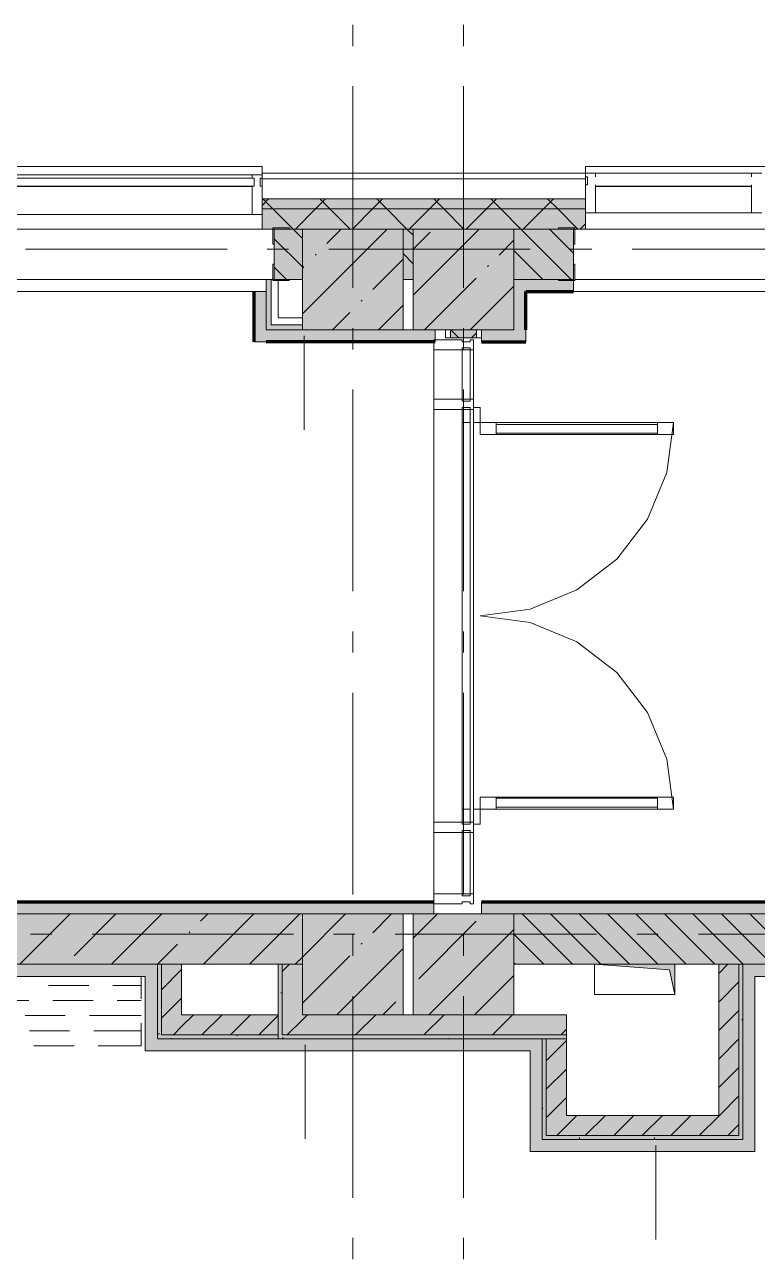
# Model space of a CAD drawing. Header units: millimetres. Extents: x -537608 to 253996, y -217170 to 186033.
# Drawn here: x -329490 to -325852, y -50015 to -43886 of the extents above; entities that cross this region are included whole.
import ezdxf

# ---------------------------------------------------------------- set-up
doc = ezdxf.new("R2010")
doc.units = ezdxf.units.MM
doc.layers.add('16) Лак 1.6м', color=160, linetype='Continuous', lineweight=90)
doc.layers.add('PDF _Геометрия', color=7, linetype='Continuous')
doc.layers.add('PDF _Сплошная заливка', color=7, linetype='Continuous', true_color=0xffffff)

msp = doc.modelspace()

# ---------------------------------------------------------------- hatches: boundary and pattern name
at = {"layer": 'PDF _Сплошная заливка', "transparency": 33554559}
h = msp.add_hatch(color=256, dxfattribs=at)
h.paths.add_polyline_path([(-291411.3555, -44900.6677), (-291411.3555, -44800.6673), (-298005.3554, -44800.6673), (-298005.3554, -44900.6677), (-292091.069, -44900.6677)], flags=0)
h.paths.add_polyline_path([(-300051.8592, -44900.6677), (-299705.3584, -44900.6677), (-299705.3584, -44800.6673), (-301005.3596, -44800.6673), (-301005.3596, -44900.6677), (-300470.8499, -44900.6677)], flags=0)
h.paths.add_polyline_path([(-303822.7632, -44900.6677), (-302705.3583, -44900.6677), (-302705.3583, -44800.6673), (-303995.3569, -44800.6673), (-303995.3569, -44900.6677)], flags=0)
h.paths.add_polyline_path([(-306061.3579, -44900.6677), (-305695.3599, -44900.6677), (-305695.3599, -44800.6673), (-307010.3586, -44800.6673), (-307010.3586, -44900.6677), (-306336.6949, -44900.6677)], flags=0)
h.paths.add_polyline_path([(-308850.6309, -44900.6677), (-308710.3573, -44900.6677), (-308710.3573, -44800.6673), (-310010.3585, -44800.6673), (-310010.3585, -44900.6677), (-309688.6081, -44900.6677)], flags=0)
h.paths.add_polyline_path([(-312061.362, -44900.6677), (-311710.3615, -44900.6677), (-311710.3615, -44800.6673), (-313005.3593, -44800.6673), (-313005.3593, -44900.6677), (-312202.5441, -44900.6677)], flags=0)
h.paths.add_polyline_path([(-316005.3592, -44900.6677), (-314705.3622, -44900.6677), (-314705.3622, -44800.6673), (-316005.3592, -44800.6673)], flags=0)
h.paths.add_polyline_path([(-318068.389, -44900.6677), (-317705.3621, -44900.6677), (-317705.3621, -44800.6673), (-319005.3634, -44800.6673), (-319005.3634, -44900.6677), (-318906.3662, -44900.6677)], flags=0)
h.paths.add_polyline_path([(-323934.2382, -44900.6677), (-323705.3619, -44900.6677), (-323705.3619, -44800.6673), (-325005.3632, -44800.6673), (-325005.3632, -44900.6677), (-324061.3615, -44900.6677)], flags=0)
h.paths.add_polyline_path([(-321420.3022, -44900.6677), (-320705.362, -44900.6677), (-320705.362, -44800.6673), (-322005.3633, -44800.6673), (-322005.3633, -44900.6677), (-321839.293, -44900.6677)], flags=0)
h.paths.add_polyline_path([(-326705.3618, -44900.6677), (-326705.3618, -44800.6673), (-328311.3625, -44800.6673), (-328311.3625, -44900.6677), (-326867.1607, -44900.6677)], flags=0)
h.paths.add_polyline_path([(-330011.3654, -44900.6677), (-330011.3654, -44800.6673), (-331311.3624, -44800.6673), (-331311.3624, -44900.6677), (-330219.0739, -44900.6677)], flags=0)
h.paths.add_polyline_path([(-342261.3661, -44900.6677), (-339011.3695, -44900.6677), (-339011.3695, -44800.6673), (-342261.3661, -44800.6673)], flags=0)
h = msp.add_hatch(color=256, dxfattribs=at)
h.paths.add_polyline_path([(-291511.3559, -44800.6673), (-291511.3559, -44750.6671), (-298005.3554, -44750.6671), (-298005.3554, -44800.6673), (-292091.069, -44800.6673)], flags=0)
h.paths.add_polyline_path([(-302705.3583, -44800.6673), (-302705.3583, -44750.6671), (-303995.3569, -44750.6671), (-303995.3569, -44800.6673), (-302984.786, -44800.6673)], flags=0)
h.paths.add_polyline_path([(-300051.8592, -44800.6673), (-299705.3584, -44800.6673), (-299705.3584, -44750.6671), (-301005.3596, -44750.6671), (-301005.3596, -44800.6673), (-300470.8499, -44800.6673)], flags=0)
h.paths.add_polyline_path([(-305695.3599, -44800.6673), (-305695.3599, -44750.6671), (-307010.3586, -44750.6671), (-307010.3586, -44800.6673), (-305917.7084, -44800.6673)], flags=0)
h.paths.add_polyline_path([(-308850.6309, -44800.6673), (-308710.3573, -44800.6673), (-308710.3573, -44750.6671), (-310010.3585, -44750.6671), (-310010.3585, -44800.6673), (-309688.6081, -44800.6673)], flags=0)
h.paths.add_polyline_path([(-311710.3615, -44800.6673), (-311710.3615, -44750.6671), (-313005.3593, -44750.6671), (-313005.3593, -44800.6673), (-311783.5533, -44800.6673)], flags=0)
h.paths.add_polyline_path([(-318068.389, -44800.6673), (-317705.3621, -44800.6673), (-317705.3621, -44750.6671), (-319005.3634, -44750.6671), (-319005.3634, -44800.6673), (-318906.3662, -44800.6673)], flags=0)
h.paths.add_polyline_path([(-314705.3622, -44800.6673), (-314705.3622, -44750.6671), (-316005.3592, -44750.6671), (-316005.3592, -44800.6673), (-314716.4758, -44800.6673)], flags=0)
h.paths.add_polyline_path([(-320705.362, -44800.6673), (-320705.362, -44750.6671), (-322005.3633, -44750.6671), (-322005.3633, -44800.6673), (-321001.3114, -44800.6673)], flags=0)
h.paths.add_polyline_path([(-324772.2154, -44800.6673), (-323705.3619, -44800.6673), (-323705.3619, -44750.6671), (-325005.3632, -44750.6671), (-325005.3632, -44800.6673)], flags=0)
h.paths.add_polyline_path([(-326867.1607, -44800.6673), (-326705.3618, -44800.6673), (-326705.3618, -44750.6671), (-328311.3625, -44750.6671), (-328311.3625, -44800.6673), (-327286.1471, -44800.6673)], flags=0)
h.paths.add_polyline_path([(-331311.3624, -44800.6673), (-330011.3654, -44800.6673), (-330011.3654, -44750.6671), (-331311.3624, -44750.6671)], flags=0)
h.paths.add_polyline_path([(-339011.3695, -44800.6673), (-339011.3695, -44750.6671), (-342211.3659, -44750.6671), (-342211.3659, -44800.6673), (-339017.8456, -44800.6673)], flags=0)
h = msp.add_hatch(color=256, dxfattribs=at)
h.paths.add_polyline_path([(-296280.9595, -45150.6667), (-294561.356, -45150.6667), (-294561.356, -44900.6677), (-297061.3581, -44900.6677), (-297061.3581, -45150.6667), (-297001.3553, -45150.6667)], flags=0)
h.paths.add_polyline_path([(-299764.9091, -45150.6667), (-299764.9091, -44900.6677), (-300944.909, -44900.6677), (-300944.909, -45150.6667), (-300051.8592, -45150.6667)], flags=0)
h.paths.add_polyline_path([(-297561.3559, -45150.6667), (-297561.3559, -44900.6677), (-297944.9091, -44900.6677), (-297944.9091, -45150.6667), (-297801.3587, -45150.6667)], flags=0)
h.paths.add_polyline_path([(-306001.3593, -45150.6667), (-305754.9106, -45150.6667), (-305754.9106, -44900.6677), (-306061.3579, -44900.6677), (-306061.3579, -45150.6667)], flags=0)
h.paths.add_polyline_path([(-302984.786, -45150.6667), (-302764.909, -45150.6667), (-302764.909, -44900.6677), (-303061.3579, -44900.6677), (-303061.3579, -45150.6667), (-303001.3594, -45150.6667)], flags=0)
h.paths.add_polyline_path([(-303741.36, -45150.6667), (-303561.3601, -45150.6667), (-303561.3601, -44900.6677), (-303934.9106, -44900.6677), (-303934.9106, -45150.6667), (-303822.7632, -45150.6667)], flags=0)
h.paths.add_polyline_path([(-306561.36, -45150.6667), (-306561.36, -44900.6677), (-306701.358, -44900.6677), (-306701.358, -45150.6667)], flags=0)
h.paths.add_polyline_path([(-306755.6857, -45150.6667), (-306736.3607, -45150.6667), (-306736.3607, -44900.6677), (-306949.9122, -44900.6677), (-306949.9122, -45150.6667), (-306761.3608, -45150.6667)], flags=0)
h.paths.add_polyline_path([(-308850.6309, -45150.6667), (-308769.9123, -45150.6667), (-308769.9123, -44900.6677), (-309949.9121, -44900.6677), (-309949.9121, -45150.6667), (-309688.6081, -45150.6667)], flags=0)
h.paths.add_polyline_path([(-312781.3616, -45150.6667), (-312561.3598, -45150.6667), (-312561.3598, -44900.6677), (-312944.9129, -44900.6677), (-312944.9129, -45150.6667)], flags=0)
h.paths.add_polyline_path([(-315561.3597, -45150.6667), (-315561.3597, -44900.6677), (-315944.9128, -44900.6677), (-315944.9128, -45150.6667), (-315732.9329, -45150.6667)], flags=0)
h.paths.add_polyline_path([(-312061.362, -45150.6667), (-311769.9122, -45150.6667), (-311769.9122, -44900.6677), (-312061.362, -44900.6677), (-312061.362, -45134.7692)], flags=0)
h.paths.add_polyline_path([(-315061.3619, -45150.6667), (-314764.9129, -45150.6667), (-314764.9129, -44900.6677), (-315061.3619, -44900.6677), (-315061.3619, -45134.7692)], flags=0)
h.paths.add_polyline_path([(-318906.3662, -45150.6667), (-317764.9128, -45150.6667), (-317764.9128, -44900.6677), (-318944.9127, -44900.6677), (-318944.9127, -45150.6667)], flags=0)
h.paths.add_polyline_path([(-321001.3114, -45150.6667), (-320764.917, -45150.6667), (-320764.917, -44900.6677), (-321945.5326, -44900.6677), (-321945.5326, -45150.6667), (-321001.3631, -45150.6667)], flags=0)
h.paths.add_polyline_path([(-324944.9168, -45150.6667), (-324561.3637, -45150.6667), (-324561.3637, -44900.6677), (-324944.9168, -44900.6677), (-324944.9168, -44956.8232)], flags=0)
h.paths.add_polyline_path([(-324001.3631, -45150.6667), (-323765.5327, -45150.6667), (-323765.5327, -44900.6677), (-324061.3615, -44900.6677), (-324061.3615, -45150.6667)], flags=0)
h.paths.add_polyline_path([(-327561.3636, -45150.6667), (-327561.3636, -44900.6677), (-327611.3638, -44900.6677), (-327611.3638, -45150.6667)], flags=0)
h.paths.add_polyline_path([(-330551.3609, -45150.6667), (-330071.364, -45150.6667), (-330071.364, -44900.6677), (-330611.368, -44900.6677), (-330611.368, -45150.6667)], flags=0)
h.paths.add_polyline_path([(-326764.9169, -45150.6667), (-326764.9169, -44900.6677), (-327061.3657, -44900.6677), (-327061.3657, -45150.6667), (-326867.1607, -45150.6667)], flags=0)
h.paths.add_polyline_path([(-328251.3639, -45150.6667), (-328111.3659, -45150.6667), (-328111.3659, -44900.6677), (-328251.3639, -44900.6677), (-328251.3639, -44956.8232)], flags=0)
h.paths.add_polyline_path([(-331111.3615, -45150.6667), (-331111.3615, -44900.6677), (-331251.3638, -44900.6677), (-331251.3638, -45150.6667)], flags=0)
h.paths.add_polyline_path([(-339611.3634, -45150.6667), (-339071.368, -45150.6667), (-339071.368, -44900.6677), (-339611.3634, -44900.6677)], flags=0)
for points in [[(-328111.3659, -45400.6677), (-327611.3638, -45400.6677), (-327611.3638, -44900.6677), (-328111.3659, -44900.6677), (-328111.3659, -45312.8143)], [(-327061.3657, -45400.6677), (-327061.3657, -44900.6677), (-327561.3636, -44900.6677), (-327561.3636, -45400.6677), (-327286.1471, -45400.6677)], [(-329800.0831, -48550.6683), (-328111.3659, -48550.6683), (-328111.3659, -48300.6672), (-330611.368, -48300.6672), (-330611.368, -48550.6683), (-330431.3638, -48550.6683)], [(-327061.3657, -48900.6676), (-326800.5483, -48900.6676), (-326800.5483, -48800.6672), (-328111.3659, -48800.6672), (-328111.3659, -48900.6676), (-327286.1471, -48900.6676)], [(-328231.363, -48920.6686), (-328231.363, -48900.6676), (-328811.3647, -48900.6676), (-328811.3647, -48920.6686), (-328711.3642, -48920.6686)], [(-326800.5483, -48920.6686), (-326800.5483, -48900.6676), (-328211.3621, -48900.6676), (-328211.3621, -48920.6686), (-327286.1471, -48920.6686)]]:
    msp.add_hatch(color=256, dxfattribs=at).paths.add_polyline_path(points)
at = {"layer": 'PDF _Сплошная заливка', "true_color": 0x77b143, "transparency": 33554559}
for points in [[(-328291.3659, -45375.6676), (-328266.3658, -45375.6676), (-328266.3658, -45150.6667), (-328291.3659, -45150.6667), (-328291.3659, -45340.6671)], [(-328111.3659, -45400.6677), (-328111.3659, -45375.6676), (-328291.3659, -45375.6676), (-328291.3659, -45400.6677), (-328124.1287, -45400.6677)]]:
    msp.add_hatch(color=75, dxfattribs=at).paths.add_polyline_path(points)
at = {"layer": 'PDF _Сплошная заливка', "true_color": 0xff7d7d, "transparency": 33554559}
for points in [[(-327061.3657, -45400.6677), (-327001.363, -45400.6677), (-327001.363, -45150.6667), (-327061.3657, -45150.6667), (-327061.3657, -45312.8143)], [(-327451.3649, -45460.6684), (-327451.3649, -45400.6677), (-328291.3659, -45400.6677), (-328291.3659, -45460.6684), (-328124.1287, -45460.6684)], [(-327221.3647, -45460.6684), (-327001.363, -45460.6684), (-327001.363, -45400.6677), (-327221.3647, -45400.6677), (-327221.3647, -45440.6675)], [(-328891.3641, -48610.669), (-328831.3656, -48610.669), (-328831.3656, -48550.6683), (-330431.3638, -48550.6683), (-330431.3638, -48610.669), (-329800.0831, -48610.669)], [(-324621.3623, -48610.669), (-324561.3637, -48610.669), (-324561.3637, -48550.6683), (-325863.8279, -48550.6683), (-325863.8279, -48610.669), (-324772.2154, -48610.669)], [(-326980.5482, -48980.6693), (-326920.5453, -48980.6693), (-326920.5453, -48920.6686), (-328831.3656, -48920.6686), (-328831.3656, -48980.6693), (-327286.1471, -48980.6693)]]:
    msp.add_hatch(color=11, dxfattribs=at).paths.add_polyline_path(points)
h = msp.add_hatch(color=11, dxfattribs=at)
h.paths.add_polyline_path([(-327611.3638, -48300.6672), (-327458.362, -48300.6672), (-327458.362, -48240.6687), (-332323.2166, -48240.6687), (-332323.2166, -48300.6672), (-328111.3659, -48300.6672)], flags=0)
h.paths.add_polyline_path([(-335871.3629, -48300.6672), (-335668.3652, -48300.6672), (-335668.3652, -48240.6687), (-335871.3629, -48240.6687)], flags=0)
h.paths.add_polyline_path([(-334968.3622, -48300.6672), (-334083.2137, -48300.6672), (-334083.2137, -48240.6687), (-334968.3622, -48240.6687)], flags=0)
h.paths.add_polyline_path([(-340241.3696, -48300.6672), (-336571.3659, -48300.6672), (-336571.3659, -48240.6687), (-340241.3696, -48240.6687)], flags=0)
h.paths.add_polyline_path([(-343207.736, -48300.6672), (-342001.3667, -48300.6672), (-342001.3667, -48240.6687), (-349211.37, -48240.6687), (-349211.37, -48300.6672), (-344883.6905, -48300.6672)], flags=0)
h.paths.add_polyline_path([(-350411.3665, -48300.6672), (-350411.3665, -48240.6687), (-351931.3695, -48240.6687), (-351931.3695, -48292.669), (-351926.3661, -48292.669), (-351926.3661, -48300.6672), (-351011.3691, -48300.6672)], flags=0)
h.paths.add_polyline_path([(-353263.4714, -48300.6672), (-353086.3694, -48300.6672), (-353086.3694, -48292.669), (-353081.3659, -48292.669), (-353081.3659, -48240.6687), (-353861.3726, -48240.6687), (-353861.3726, -48292.669), (-353856.3692, -48292.669), (-353856.3692, -48300.6672)], flags=0)
h.paths.add_polyline_path([(-355016.3724, -48300.6672), (-355016.3724, -48292.669), (-355011.369, -48292.669), (-355011.369, -48240.6687), (-355846.0263, -48240.6687), (-355846.0263, -48300.6672), (-355511.3711, -48300.6672)], flags=0)
h = msp.add_hatch(color=11, dxfattribs=at)
h.paths.add_polyline_path([(-318068.389, -48300.6672), (-317116.8563, -48300.6672), (-317116.8563, -48240.6687), (-319155.3597, -48240.6687), (-319155.3597, -48300.6672), (-318906.3662, -48300.6672)], flags=0)
h.paths.add_polyline_path([(-322051.3633, -48300.6672), (-320355.3605, -48300.6672), (-320355.3605, -48240.6687), (-322051.3633, -48240.6687)], flags=0)
h.paths.add_polyline_path([(-324061.3615, -48300.6672), (-323811.3648, -48300.6672), (-323811.3648, -48240.6687), (-327221.3647, -48240.6687), (-327221.3647, -48300.6672), (-324561.3637, -48300.6672)], flags=0)
at = {"layer": 'PDF _Сплошная заливка', "transparency": 33554559}
h = msp.add_hatch(color=256, dxfattribs=at)
h.paths.add_polyline_path([(-322049.361, -48550.6683), (-321561.3638, -48550.6683), (-321561.3638, -48300.6672), (-322049.361, -48302.6673), (-322051.3633, -48550.6683)], flags=0)
h.paths.add_polyline_path([(-327061.3657, -48550.6683), (-324561.3637, -48550.6683), (-324561.3637, -48300.6672), (-327061.3657, -48300.6672)], flags=0)
h.paths.add_polyline_path([(-323813.3628, -48550.6683), (-323813.3628, -48548.6682), (-323813.3628, -48300.6672), (-324061.3615, -48300.6672), (-324061.3615, -48550.6683), (-323934.2382, -48550.6683)], flags=0)

# ---------------------------------------------------------------- linework, layer by layer
at = {"layer": '16) Лак 1.6м'}
for p, q in [((-328351.3644, -45460.6684), (-328351.3644, -45210.6673)), ((-327001.363, -45400.6677), (-327001.363, -45210.6673)), ((-327001.363, -45210.6673), (-326764.9169, -45210.6673)), ((-327451.3649, -45460.6684), (-328291.3659, -45460.6684)), ((-327221.3647, -45460.6684), (-327001.363, -45460.6684)), ((-332323.2166, -48240.6687), (-327458.362, -48240.6687)), ((-327221.3647, -48240.6687), (-323811.3648, -48240.6687))]:
    msp.add_line(p, q, dxfattribs=at)
at = {"layer": 'PDF _Геометрия', "color": 253, "lineweight": 9, "true_color": 0xaaaaaa}
for p, q in [((-327861.3649, -43991.8325), (-327861.3649, -43885.9997)), ((-327311.3626, -43991.8325), (-327311.3626, -43885.9997)), ((-327861.3649, -45191.8333), (-327861.3649, -44191.8334)), ((-327311.3626, -45191.8333), (-327311.3626, -44191.8334)), ((-330011.3654, -44589.6671), (-328311.3625, -44589.6671)), ((-328311.3625, -44589.6671), (-328311.3625, -44623.6665)), ((-326705.3618, -44623.6665), (-326705.3618, -44589.6671)), ((-326705.3618, -44589.6671), (-325005.3632, -44589.6671)), ((-329961.3652, -44687.6673), (-328361.3627, -44687.6673)), ((-328361.3627, -44689.6675), (-329961.3652, -44689.6675)), ((-326655.3616, -44687.6673), (-325880.3626, -44687.6673)), ((-325880.3626, -44689.6675), (-326655.3616, -44689.6675)), ((-328485.6269, -45000.6682), (-329485.6269, -45000.6682)), ((-328179.7954, -45000.6682), (-328285.6261, -45000.6682)), ((-326979.7946, -45000.6682), (-327979.7946, -45000.6682)), ((-326673.9588, -45000.6682), (-326779.7938, -45000.6682)), ((-325473.958, -45000.6682), (-326473.9623, -45000.6682)), ((-327861.3649, -45497.6669), (-327861.3649, -45391.832)), ((-327311.3626, -45497.6669), (-327311.3626, -45391.832)), ((-327861.3649, -46697.6656), (-327861.3649, -45697.6656)), ((-327311.3626, -46697.6656), (-327311.3626, -45697.6656)), ((-327861.3649, -47003.4993), (-327861.3649, -46897.6665)), ((-327311.3626, -47003.4993), (-327311.3626, -46897.6665)), ((-327861.3649, -48203.5001), (-327861.3649, -47203.5001)), ((-327311.3626, -48203.5001), (-327311.3626, -47203.5001)), ((-329356.0492, -48400.6676), (-329461.8798, -48400.6676)), ((-328156.0484, -48400.6676), (-329156.0483, -48400.6676)), ((-327850.2126, -48400.6676), (-327956.0475, -48400.6676)), ((-327861.3649, -48509.3337), (-327861.3649, -48403.5009)), ((-326650.2161, -48400.6676), (-327650.216, -48400.6676)), ((-327311.3626, -48509.3337), (-327311.3626, -48403.5009)), ((-326344.3803, -48400.6676), (-326450.2152, -48400.6676)), ((-325144.3795, -48400.6676), (-326144.3794, -48400.6676)), ((-326261.3624, -48550.6683), (-326661.3641, -48550.6683)), ((-326661.3641, -48550.6683), (-326661.3641, -48700.6689)), ((-326288.8642, -48578.168), (-326661.3641, -48550.6683)), ((-326261.3624, -48700.6689), (-326288.8642, -48578.168)), ((-326261.3624, -48700.6689), (-326261.3624, -48550.6683)), ((-327861.3649, -49709.3345), (-327861.3649, -48709.3324)), ((-327311.3626, -49709.3345), (-327311.3626, -48709.3324)), ((-326661.3641, -48700.6689), (-326261.3624, -48700.6689)), ((-327861.3649, -50015.166), (-327861.3649, -49909.3354)), ((-327311.3626, -50015.166), (-327311.3626, -49909.3354))]:
    msp.add_line(p, q, dxfattribs=at)
at = {"layer": 'PDF _Геометрия', "lineweight": 9}
for p, q in [((-329961.3652, -44630.6679), (-328361.3627, -44630.6679)), ((-329961.3652, -44647.6676), (-328361.3627, -44647.6676)), ((-328311.3625, -44630.6679), (-328361.3627, -44630.6679)), ((-328361.3627, -44630.6679), (-328361.3627, -44647.6676)), ((-328361.3627, -44647.6676), (-328351.3644, -44647.6676)), ((-328351.3644, -44647.6676), (-328351.3644, -44687.6673)), ((-328321.3651, -44687.6673), (-328321.3651, -44647.6676)), ((-328321.3651, -44647.6676), (-328311.3625, -44647.6676)), ((-326705.3618, -44623.6665), (-328311.3625, -44623.6665)), ((-328311.3625, -44623.6665), (-328311.3625, -44650.6667)), ((-328311.3625, -44647.6676), (-328311.3625, -44630.6679)), ((-328311.3625, -44650.6667), (-328311.3625, -44750.6671)), ((-326705.3618, -44650.6667), (-328311.3625, -44650.6667)), ((-326705.3618, -44650.6667), (-326705.3618, -44623.6665)), ((-326655.3616, -44623.6665), (-326705.3618, -44623.6665)), ((-326705.3618, -44623.6665), (-326705.3618, -44640.6662)), ((-326705.3618, -44640.6662), (-326695.3635, -44640.6662)), ((-326705.3618, -44750.6671), (-326705.3618, -44650.6667)), ((-326695.3635, -44680.6681), (-326705.3618, -44680.6681)), ((-326705.3618, -44680.6681), (-326705.3618, -44820.6683)), ((-326695.3635, -44640.6662), (-326695.3635, -44680.6681)), ((-326655.3616, -44640.6662), (-326655.3616, -44623.6665)), ((-326655.3616, -44623.6665), (-325880.3626, -44623.6665)), ((-326655.3616, -44820.6683), (-326655.3616, -44680.6681)), ((-325830.3624, -44623.6665), (-325880.3626, -44623.6665)), ((-325880.3626, -44623.6665), (-325880.3626, -44640.6662)), ((-325880.3626, -44680.6681), (-325880.3626, -44820.6683)), ((-328351.3644, -44687.6673), (-328361.3627, -44687.6673)), ((-328361.3627, -44687.6673), (-328361.3627, -44827.6675)), ((-328311.3625, -44687.6673), (-328321.3651, -44687.6673)), ((-328311.3625, -44827.6675), (-328311.3625, -44687.6673)), ((-328311.3625, -44783.138), (-328278.8916, -44750.6671)), ((-328311.3625, -44750.6671), (-328311.3625, -44800.6673)), ((-326705.3618, -44750.6671), (-328311.3625, -44750.6671)), ((-328311.3625, -44800.6673), (-328311.3625, -44900.6677)), ((-326705.3618, -44800.6673), (-328311.3625, -44800.6673)), ((-328257.6721, -44800.6673), (-328307.6723, -44750.6671)), ((-328157.6717, -44900.6677), (-328257.6721, -44800.6673)), ((-328146.0501, -44900.6677), (-328046.0496, -44800.6673)), ((-328046.0496, -44800.6673), (-327996.0494, -44750.6671)), ((-327974.8299, -44800.6673), (-328024.8301, -44750.6671)), ((-327874.8294, -44900.6677), (-327974.8299, -44800.6673)), ((-327863.2078, -44900.6677), (-327763.2074, -44800.6673)), ((-327763.2074, -44800.6673), (-327713.2072, -44750.6671)), ((-327691.9876, -44800.6673), (-327741.9878, -44750.6671)), ((-327591.9872, -44900.6677), (-327691.9876, -44800.6673)), ((-327580.3656, -44900.6677), (-327480.3651, -44800.6673)), ((-327480.3651, -44800.6673), (-327430.3649, -44750.6671)), ((-327409.1454, -44800.6673), (-327459.1456, -44750.6671)), ((-327309.145, -44900.6677), (-327409.1454, -44800.6673)), ((-327297.5234, -44900.6677), (-327197.5229, -44800.6673)), ((-327197.5229, -44800.6673), (-327147.5227, -44750.6671)), ((-327126.3032, -44800.6673), (-327176.3034, -44750.6671)), ((-327026.3027, -44900.6677), (-327126.3032, -44800.6673)), ((-327014.6811, -44900.6677), (-326914.6807, -44800.6673)), ((-326914.6807, -44800.6673), (-326864.6805, -44750.6671)), ((-326843.4609, -44800.6673), (-326893.4612, -44750.6671)), ((-326743.4605, -44900.6677), (-326843.4609, -44800.6673)), ((-326705.3618, -44800.6673), (-326705.3618, -44750.6671)), ((-326705.3618, -44900.6677), (-326705.3618, -44800.6673)), ((-329961.3652, -44827.6675), (-328361.3627, -44827.6675)), ((-328361.3627, -44827.6675), (-328311.3625, -44827.6675)), ((-326705.3618, -44820.6683), (-326655.3616, -44820.6683)), ((-326655.3616, -44820.6683), (-325880.3626, -44820.6683)), ((-325880.3626, -44820.6683), (-325830.3624, -44820.6683)), ((-328311.3625, -44900.6677), (-330011.3654, -44900.6677)), ((-330011.3654, -44900.6677), (-328311.3625, -44900.6677)), ((-328311.3625, -44900.6677), (-326705.3618, -44900.6677)), ((-328111.3659, -44900.6677), (-328251.3639, -44900.6677)), ((-328251.3639, -44900.6677), (-328251.3639, -45150.6667)), ((-328111.3659, -44946.9757), (-328157.6717, -44900.6677)), ((-328111.3659, -45322.1215), (-327689.9122, -44900.6677)), ((-327611.3638, -44900.6677), (-328111.3659, -44900.6677)), ((-328111.3659, -44900.6677), (-328111.3659, -45150.6667)), ((-328111.3659, -45150.6667), (-328111.3659, -44900.6677)), ((-327989.9867, -44972.6453), (-327918.0091, -44900.6677)), ((-327611.3638, -45150.6667), (-327611.3638, -44900.6677)), ((-327561.3636, -44900.6677), (-327611.3638, -44900.6677)), ((-327611.3638, -44900.6677), (-327611.3638, -45150.6667)), ((-327561.3636, -44931.2914), (-327591.9872, -44900.6677)), ((-327561.3636, -45228.3172), (-327233.7141, -44900.6677)), ((-327061.3657, -44900.6677), (-327561.3636, -44900.6677)), ((-327561.3636, -44900.6677), (-327561.3636, -45150.6667)), ((-327561.3636, -45150.6667), (-327561.3636, -44900.6677)), ((-327561.3636, -45000.2204), (-327476.7654, -44915.6221)), ((-327061.3657, -45150.6667), (-327061.3657, -44900.6677)), ((-326764.9169, -44900.6677), (-327061.3657, -44900.6677)), ((-327061.3657, -44900.6677), (-327061.3657, -45150.6667)), ((-326776.3017, -45150.6667), (-327026.3027, -44900.6677)), ((-326764.9169, -45020.6304), (-326884.8794, -44900.6677)), ((-326764.9169, -45150.6667), (-326764.9169, -44900.6677)), ((-326731.8389, -44900.6677), (-326705.3618, -44874.195)), ((-325005.3632, -44900.6677), (-326705.3618, -44900.6677)), ((-326705.3618, -44900.6677), (-325005.3632, -44900.6677)), ((-328111.3659, -45088.3968), (-328251.3639, -44948.3988)), ((-327134.6179, -45029.6706), (-327061.3657, -44956.4163)), ((-328047.0098, -45029.6706), (-328042.269, -45024.9298)), ((-327561.3636, -45072.7125), (-327611.3638, -45022.7123)), ((-326917.725, -45150.6667), (-327061.3657, -45007.0258)), ((-328190.5172, -45150.6667), (-328251.3639, -45089.8199)), ((-328111.3659, -45094.0224), (-328104.0373, -45086.6959)), ((-327761.8898, -45200.7444), (-327611.3638, -45050.2206)), ((-327191.641, -45086.6959), (-327186.9002, -45081.953)), ((-328291.3659, -45150.6667), (-330065.3615, -45150.6667)), ((-330065.3615, -45150.6667), (-328291.3659, -45150.6667)), ((-328266.3658, -45150.6667), (-328291.3659, -45150.6667)), ((-328291.3659, -45150.6667), (-328291.3659, -45340.6671)), ((-328231.363, -45150.6667), (-328266.3658, -45150.6667)), ((-328266.3658, -45150.6667), (-328266.3658, -45340.6671)), ((-328251.3639, -45150.6667), (-328111.3659, -45150.6667)), ((-328231.363, -45340.6671), (-328231.363, -45150.6667)), ((-328111.3659, -45150.6667), (-328111.3659, -45400.6677)), ((-327611.3638, -45400.6677), (-327611.3638, -45150.6667)), ((-327611.3638, -45150.6667), (-327561.3636, -45150.6667)), ((-327561.3636, -45150.6667), (-327561.3636, -45400.6677)), ((-327505.615, -45400.6677), (-327248.6685, -45143.7191)), ((-327059.1439, -45150.6667), (-327061.3657, -45148.4491)), ((-327001.363, -45150.6667), (-327061.3657, -45150.6667)), ((-327061.3657, -45150.6667), (-327061.3657, -45400.6677)), ((-327061.3657, -45400.6677), (-327061.3657, -45150.6667)), ((-327061.3657, -45150.6667), (-327001.363, -45150.6667)), ((-326764.9169, -45150.6667), (-327001.363, -45150.6667)), ((-327001.363, -45150.6667), (-326764.9169, -45150.6667)), ((-326764.9169, -45210.6673), (-326764.9169, -45150.6667)), ((-324950.9149, -45150.6667), (-326758.9144, -45150.6667)), ((-326758.9144, -45150.6667), (-324950.9149, -45150.6667)), ((-328351.3644, -45210.6673), (-330071.364, -45210.6673)), ((-328351.3644, -45210.6673), (-328291.3659, -45210.6673)), ((-328291.3659, -45210.6673), (-328291.3659, -45400.6677)), ((-327277.5181, -45400.6677), (-327061.3657, -45184.5154)), ((-324944.9168, -45210.6673), (-326764.9169, -45210.6673)), ((-327818.913, -45257.7697), (-327814.1721, -45253.0268)), ((-327733.7119, -45400.6677), (-327611.3638, -45278.3175)), ((-328291.3659, -45340.6671), (-328291.3659, -45375.6676)), ((-328266.3658, -45340.6671), (-328266.3658, -45375.6676)), ((-328111.3659, -45340.6671), (-328231.363, -45340.6671)), ((-328111.3659, -45375.6676), (-328111.3659, -45340.6671)), ((-327961.8131, -45400.6677), (-327875.9361, -45314.7928)), ((-328291.3659, -45375.6676), (-328291.3659, -45400.6677)), ((-328291.3659, -45400.6677), (-327451.3649, -45400.6677)), ((-328291.3659, -45400.6677), (-328111.3659, -45400.6677)), ((-328266.3658, -45375.6676), (-328111.3659, -45375.6676)), ((-328111.3659, -45400.6677), (-328111.3659, -45375.6676)), ((-328111.3659, -45400.6677), (-327611.3638, -45400.6677)), ((-327561.3636, -45400.6677), (-327061.3657, -45400.6677)), ((-327451.3649, -45400.6677), (-327451.3649, -45460.6684)), ((-327376.3645, -45400.6677), (-327401.3646, -45400.6677)), ((-327401.3646, -45400.6677), (-327401.3646, -45440.6675)), ((-327376.3645, -45403.7723), (-327373.26, -45400.6677)), ((-327246.3648, -45400.6677), (-327376.3645, -45400.6677)), ((-327376.3645, -45400.6677), (-327376.3645, -45440.6675)), ((-327334.8297, -45440.6675), (-327374.8316, -45400.6677)), ((-327271.8386, -45440.6675), (-327246.3648, -45415.1937)), ((-327221.3647, -45400.6677), (-327246.3648, -45400.6677)), ((-327246.3648, -45400.6677), (-327246.3648, -45440.6675)), ((-327061.3657, -45400.6677), (-327221.3647, -45400.6677)), ((-327221.3647, -45440.6675), (-327221.3647, -45400.6677)), ((-327001.363, -45460.6684), (-327001.363, -45400.6677)), ((-328291.3659, -45460.6684), (-328351.3644, -45460.6684)), ((-328102.5603, -45430.667), (-328102.5603, -45896.8182)), ((-327318.364, -45450.6679), (-327458.362, -45450.6679)), ((-327458.362, -45450.6679), (-327458.362, -45500.6682)), ((-327401.3646, -45440.6675), (-327376.3645, -45440.6675)), ((-327376.3645, -45440.6675), (-327246.3648, -45440.6675)), ((-327318.364, -45460.6684), (-327318.364, -45450.6679)), ((-327278.362, -45460.6684), (-327318.364, -45460.6684)), ((-327261.3623, -45450.6679), (-327278.362, -45450.6679)), ((-327278.362, -45450.6679), (-327278.362, -45460.6684)), ((-327261.3623, -45500.6682), (-327261.3623, -45450.6679)), ((-327246.3648, -45440.6675), (-327221.3647, -45440.6675)), ((-327221.3647, -45440.6675), (-327221.3647, -45460.6684)), ((-327458.362, -45745.6679), (-327458.362, -45500.6682)), ((-327458.362, -45500.6682), (-327318.364, -45500.6682)), ((-327318.364, -45490.6677), (-327278.362, -45490.6677)), ((-327318.364, -45500.6682), (-327318.364, -45490.6677)), ((-327318.364, -45500.6682), (-327278.362, -45500.6682)), ((-327318.364, -45745.6679), (-327318.364, -45500.6682)), ((-327278.362, -45490.6677), (-327278.362, -45500.6682)), ((-327278.362, -45500.6682), (-327278.362, -45745.6679)), ((-327278.362, -45500.6682), (-327261.3623, -45500.6682)), ((-327261.3623, -45745.6679), (-327261.3623, -45500.6682)), ((-327318.364, -45745.6679), (-327458.362, -45745.6679)), ((-327458.362, -45745.6679), (-327458.362, -45795.6682)), ((-327318.364, -45755.6684), (-327318.364, -45745.6679)), ((-327278.362, -45745.6679), (-327318.364, -45745.6679)), ((-327278.362, -45755.6684), (-327318.364, -45755.6684)), ((-327261.3623, -45745.6679), (-327278.362, -45745.6679)), ((-327278.362, -45745.6679), (-327278.362, -45755.6684)), ((-327261.3623, -45795.6682), (-327261.3623, -45745.6679)), ((-327458.362, -47845.6683), (-327458.362, -45795.6682)), ((-327458.362, -45795.6682), (-327318.364, -45795.6682)), ((-327318.364, -45785.6676), (-327278.362, -45785.6676)), ((-327318.364, -45795.6682), (-327318.364, -45785.6676)), ((-327318.364, -45795.6682), (-327278.362, -45795.6682)), ((-327318.364, -47845.6683), (-327318.364, -45795.6682)), ((-327278.362, -45785.6676), (-327278.362, -45795.6682)), ((-327278.362, -45795.6682), (-327278.362, -47845.6683)), ((-327278.362, -45795.6682), (-327261.3623, -45795.6682)), ((-327228.3618, -45785.6676), (-327261.3623, -45785.6676)), ((-327261.3623, -45785.6676), (-327228.3618, -45785.6676)), ((-327261.3623, -47845.6683), (-327261.3623, -45795.6682)), ((-327228.3618, -45860.668), (-327228.3618, -45785.6676)), ((-327228.3618, -45785.6676), (-327228.3618, -45860.668)), ((-327278.362, -45860.668), (-327318.364, -45860.668)), ((-327318.364, -45860.668), (-327278.362, -45860.668)), ((-327228.3618, -45860.668), (-327261.3623, -45860.668)), ((-327261.3623, -45860.668), (-327228.3618, -45860.668)), ((-327228.3618, -45920.6665), (-327228.3618, -45860.668)), ((-327228.3618, -45860.668), (-326268.3638, -45860.668)), ((-326268.3638, -45860.668), (-327228.3618, -45860.668)), ((-327228.3618, -45860.668), (-327228.3618, -45920.6665)), ((-327228.3618, -45860.668), (-326268.3638, -45860.668)), ((-327148.3624, -45860.668), (-327148.3624, -45920.6665)), ((-326348.3632, -45870.6685), (-327148.3624, -45870.6685)), ((-326348.3632, -45860.668), (-326348.3632, -45920.6665)), ((-326268.3638, -45860.668), (-326301.0757, -46109.134)), ((-326268.3638, -45860.668), (-326268.3638, -45920.6665)), ((-326268.3638, -45920.6665), (-326268.3638, -45860.668)), ((-326268.3638, -45920.6665), (-327228.3618, -45920.6665)), ((-327228.3618, -45920.6665), (-326268.3638, -45920.6665)), ((-326348.3632, -45914.6684), (-327148.3624, -45914.6684)), ((-326301.0757, -46109.134), (-326396.9813, -46340.667)), ((-326396.9813, -46340.667), (-326549.5396, -46539.4902)), ((-326549.5396, -46539.4902), (-326748.365, -46692.0529)), ((-326748.365, -46692.0529), (-326979.8979, -46787.9562)), ((-326979.8979, -46787.9562), (-327228.3618, -46820.6682)), ((-327228.3618, -46820.6682), (-326979.8979, -46853.378)), ((-326979.8979, -46853.378), (-326748.365, -46949.2836)), ((-326748.365, -46949.2836), (-326549.5396, -47101.8462)), ((-326549.5396, -47101.8462), (-326396.9813, -47300.6673)), ((-326396.9813, -47300.6673), (-326301.0757, -47532.2024)), ((-326301.0757, -47532.2024), (-326268.3638, -47780.6684)), ((-327228.3618, -47720.6678), (-327228.3618, -47780.6684)), ((-326268.3638, -47720.6678), (-327228.3618, -47720.6678)), ((-327228.3618, -47720.6678), (-327228.3618, -47780.6684)), ((-326268.3638, -47720.6678), (-327228.3618, -47720.6678)), ((-327148.3624, -47780.6684), (-327148.3624, -47720.6678)), ((-326348.3632, -47726.668), (-327148.3624, -47726.668)), ((-326348.3632, -47780.6684), (-326348.3632, -47720.6678)), ((-326268.3638, -47780.6684), (-326268.3638, -47720.6678)), ((-326268.3638, -47780.6684), (-326268.3638, -47720.6678)), ((-327318.364, -47780.6684), (-327278.362, -47780.6684)), ((-327278.362, -47780.6684), (-327318.364, -47780.6684)), ((-327228.3618, -47780.6684), (-327261.3623, -47780.6684)), ((-327261.3623, -47780.6684), (-327228.3618, -47780.6684)), ((-326268.3638, -47780.6684), (-327228.3618, -47780.6684)), ((-327228.3618, -47780.6684), (-326268.3638, -47780.6684)), ((-327228.3618, -47780.6684), (-326268.3638, -47780.6684)), ((-327228.3618, -47780.6684), (-327228.3618, -47855.6687)), ((-327228.3618, -47855.6687), (-327228.3618, -47780.6684)), ((-326348.3632, -47770.668), (-327148.3624, -47770.668)), ((-327318.364, -47845.6683), (-327458.362, -47845.6683)), ((-327458.362, -47845.6683), (-327458.362, -47895.6685)), ((-327278.362, -47845.6683), (-327318.364, -47845.6683)), ((-327318.364, -47855.6687), (-327318.364, -47845.6683)), ((-327278.362, -47855.6687), (-327318.364, -47855.6687)), ((-327261.3623, -47845.6683), (-327278.362, -47845.6683)), ((-327278.362, -47845.6683), (-327278.362, -47855.6687)), ((-327261.3623, -47895.6685), (-327261.3623, -47845.6683)), ((-327228.3618, -47855.6687), (-327261.3623, -47855.6687)), ((-327261.3623, -47855.6687), (-327228.3618, -47855.6687)), ((-327458.362, -48200.669), (-327458.362, -47895.6685)), ((-327458.362, -47895.6685), (-327318.364, -47895.6685)), ((-327318.364, -47885.668), (-327278.362, -47885.668)), ((-327318.364, -47895.6685), (-327318.364, -47885.668)), ((-327318.364, -47895.6685), (-327278.362, -47895.6685)), ((-327318.364, -48200.669), (-327318.364, -47895.6685)), ((-327278.362, -47885.668), (-327278.362, -47895.6685)), ((-327278.362, -47895.6685), (-327278.362, -48200.669)), ((-327278.362, -47895.6685), (-327261.3623, -47895.6685)), ((-327261.3623, -48200.669), (-327261.3623, -47895.6685)), ((-327318.364, -48200.669), (-327458.362, -48200.669)), ((-327458.362, -48200.669), (-327458.362, -48250.6692)), ((-327278.362, -48200.669), (-327318.364, -48200.669)), ((-327318.364, -48210.6672), (-327318.364, -48200.669)), ((-327278.362, -48210.6672), (-327318.364, -48210.6672)), ((-327261.3623, -48200.669), (-327278.362, -48200.669)), ((-327278.362, -48200.669), (-327278.362, -48210.6672)), ((-327261.3623, -48250.6692), (-327261.3623, -48200.669)), ((-327458.362, -48240.6687), (-327458.362, -48300.6672)), ((-327458.362, -48250.6692), (-327318.364, -48250.6692)), ((-327318.364, -48240.6687), (-327278.362, -48240.6687)), ((-327318.364, -48250.6692), (-327318.364, -48240.6687)), ((-327278.362, -48240.6687), (-327278.362, -48250.6692)), ((-327278.362, -48250.6692), (-327261.3623, -48250.6692)), ((-327221.3647, -48300.6672), (-327221.3647, -48240.6687)), ((-328111.3659, -48300.6672), (-330611.368, -48300.6672)), ((-330611.368, -48300.6672), (-328111.3659, -48300.6672)), ((-329515.1224, -48550.6683), (-329265.1213, -48300.6672)), ((-329244.5304, -48508.1733), (-329037.0244, -48300.6672)), ((-329058.9243, -48550.6683), (-328808.9275, -48300.6672)), ((-328617.2586, -48337.0995), (-328580.8262, -48300.6672)), ((-328602.7304, -48550.6683), (-328352.7294, -48300.6672)), ((-328374.6292, -48550.6683), (-328124.6282, -48300.6672)), ((-328111.3659, -48515.502), (-327896.5312, -48300.6672)), ((-327611.3638, -48300.6672), (-328111.3659, -48300.6672)), ((-328111.3659, -48300.6672), (-328111.3659, -48800.6672)), ((-327761.8898, -48394.1248), (-327668.4343, -48300.6672)), ((-327611.3638, -48800.6672), (-327611.3638, -48300.6672)), ((-327611.3638, -48300.6672), (-327561.3636, -48300.6672)), ((-327561.3636, -48421.6977), (-327440.3331, -48300.6672)), ((-327061.3657, -48300.6672), (-327561.3636, -48300.6672)), ((-327561.3636, -48300.6672), (-327561.3636, -48800.6672)), ((-327533.7886, -48622.2239), (-327248.6685, -48337.0995)), ((-327061.3657, -48800.6672), (-327061.3657, -48300.6672)), ((-324561.3637, -48300.6672), (-327061.3657, -48300.6672)), ((-327061.3657, -48300.6672), (-324561.3637, -48300.6672)), ((-326770.4155, -48550.6683), (-327020.4123, -48300.6672)), ((-326628.9922, -48550.6683), (-326878.9933, -48300.6672)), ((-326487.5733, -48550.6683), (-326737.57, -48300.6672)), ((-326346.15, -48550.6683), (-326596.1511, -48300.6672)), ((-326204.7267, -48550.6683), (-326454.7278, -48300.6672)), ((-326063.3078, -48550.6683), (-326313.3088, -48300.6672)), ((-325921.8845, -48550.6683), (-326171.8855, -48300.6672)), ((-325780.4655, -48550.6683), (-326030.4666, -48300.6672)), ((-325639.0423, -48550.6683), (-325889.0433, -48300.6672)), ((-328674.2817, -48394.1248), (-328669.5409, -48389.3819)), ((-327484.1371, -48800.6672), (-327061.3657, -48377.8959)), ((-326911.8345, -48550.6683), (-327061.3657, -48401.1391)), ((-328830.8273, -48550.6683), (-328731.3092, -48451.148)), ((-327940.3353, -48800.6672), (-327611.3638, -48471.6979)), ((-327818.913, -48451.148), (-327814.1721, -48446.4072)), ((-328146.5323, -48550.6683), (-328111.3659, -48515.502)), ((-328111.3659, -48743.5988), (-327875.9361, -48508.1733)), ((-327053.2577, -48550.6683), (-327061.3657, -48542.5624)), ((-330431.3638, -48550.6683), (-328231.363, -48550.6683)), ((-328831.3656, -48550.6683), (-330431.3638, -48550.6683)), ((-328811.3647, -48550.6683), (-328831.3656, -48550.6683)), ((-328831.3656, -48550.6683), (-328831.3656, -48610.669)), ((-328831.3656, -48610.669), (-328831.3656, -48550.6683)), ((-328711.3642, -48550.6683), (-328811.3647, -48550.6683)), ((-328811.3647, -48900.6676), (-328811.3647, -48550.6683)), ((-328811.3647, -48677.2513), (-328711.3642, -48577.2508)), ((-328711.3642, -48800.6672), (-328711.3642, -48550.6683)), ((-328231.363, -48550.6683), (-328231.363, -48920.6686)), ((-328211.3621, -48550.6683), (-328231.363, -48550.6683)), ((-328211.3621, -48586.3686), (-328175.6661, -48550.6683)), ((-328211.3621, -48900.6676), (-328211.3621, -48550.6683)), ((-328211.3621, -48550.6683), (-328111.3659, -48550.6683)), ((-327061.3657, -48550.6683), (-326661.3641, -48550.6683)), ((-326261.3624, -48550.6683), (-325863.8279, -48550.6683)), ((-326043.8279, -48596.7221), (-325997.7762, -48550.6683)), ((-325943.8274, -48550.6683), (-326043.8279, -48550.6683)), ((-326043.8279, -48550.6683), (-326043.8279, -49300.6694)), ((-325943.8274, -48550.6683), (-325943.8274, -49300.6694)), ((-325923.8265, -48550.6683), (-325943.8274, -48550.6683)), ((-325863.8279, -48550.6683), (-325923.8265, -48550.6683)), ((-325923.8265, -48550.6683), (-325923.8265, -49420.6686)), ((-325923.8265, -49300.6694), (-325923.8265, -48550.6683)), ((-325863.8279, -48550.6683), (-324561.3637, -48550.6683)), ((-324561.3637, -48550.6683), (-325863.8279, -48550.6683)), ((-328891.3641, -48610.669), (-330431.3638, -48610.669)), ((-329172.1524, -48655.4978), (-329372.1533, -48655.4978)), ((-328912.2047, -48655.4978), (-329052.1554, -48655.4978)), ((-328912.2047, -48722.6764), (-328912.2047, -48609.8551)), ((-328891.3641, -48980.6693), (-328891.3641, -48610.669)), ((-328831.3656, -48920.6686), (-328831.3656, -48610.669)), ((-328831.3656, -48610.669), (-328831.3656, -48920.6686)), ((-327256.0402, -48800.6672), (-327061.3657, -48605.9928)), ((-326043.8279, -48738.1432), (-325943.8274, -48638.1428)), ((-324621.3623, -48610.669), (-325863.8279, -48610.669)), ((-325863.8279, -48610.669), (-325863.8279, -49420.6686)), ((-328811.3647, -48818.6724), (-328711.3642, -48718.6719)), ((-329470.4959, -48730.4981), (-329670.5011, -48730.4981)), ((-329150.498, -48730.4981), (-329350.4988, -48730.4981)), ((-328912.2047, -48730.4981), (-329030.4967, -48730.4981)), ((-327712.2341, -48800.6672), (-327647.8392, -48736.2724)), ((-326043.8279, -48879.5644), (-325943.8274, -48779.5639)), ((-329288.8426, -48805.4984), (-329488.8391, -48805.4984)), ((-328912.2047, -48805.4984), (-329168.8412, -48805.4984)), ((-328912.2047, -48955.4969), (-328912.2047, -48842.6778)), ((-328711.3642, -48860.0931), (-328651.9384, -48800.6672)), ((-328231.363, -48800.6672), (-328711.3642, -48800.6672)), ((-328610.5155, -48900.6676), (-328510.5151, -48800.6672)), ((-328469.0965, -48900.6676), (-328369.0961, -48800.6672)), ((-328327.6732, -48900.6676), (-328231.363, -48804.3574)), ((-328231.363, -48900.6676), (-328231.363, -48800.6672)), ((-328186.2543, -48900.6676), (-328111.3659, -48825.7792)), ((-328111.3659, -48825.7792), (-328086.2539, -48800.6672)), ((-328111.3659, -48800.6672), (-327611.3638, -48800.6672)), ((-327846.8411, -48900.6676), (-327746.8406, -48800.6672)), ((-327561.3636, -48800.6672), (-327611.3638, -48800.6672)), ((-327561.3636, -48800.6672), (-327061.3657, -48800.6672)), ((-327507.4321, -48900.6676), (-327407.4317, -48800.6672)), ((-327168.0188, -48900.6676), (-327068.0184, -48800.6672)), ((-326800.5483, -48800.6672), (-327061.3657, -48800.6672)), ((-326800.5483, -48900.6676), (-326800.5483, -48800.6672)), ((-329267.1838, -48880.4987), (-329467.1847, -48880.4987)), ((-328912.2047, -48880.4987), (-329147.1824, -48880.4987)), ((-328711.3642, -48900.6676), (-328811.3647, -48900.6676)), ((-328751.9388, -48900.6676), (-328711.3642, -48860.0931)), ((-328231.363, -48900.6676), (-328711.3642, -48900.6676)), ((-328231.363, -48920.6686), (-328231.363, -48900.6676)), ((-328111.3659, -48900.6676), (-328211.3621, -48900.6676)), ((-326800.5483, -48900.6676), (-328111.3659, -48900.6676)), ((-326828.6056, -48900.6676), (-326800.5483, -48872.6081)), ((-326800.5483, -48920.6686), (-326800.5483, -48900.6676)), ((-329245.5294, -48955.4969), (-329445.526, -48955.4969)), ((-329125.5281, -48955.4969), (-328912.2047, -48955.4969)), ((-328811.3647, -48920.6686), (-328831.3656, -48920.6686)), ((-328831.3656, -48920.6686), (-328811.3647, -48920.6686)), ((-328811.3647, -48920.6686), (-328711.3642, -48920.6686)), ((-328711.3642, -48920.6686), (-328231.363, -48920.6686)), ((-328231.363, -48920.6686), (-328711.3642, -48920.6686)), ((-328231.363, -48920.6686), (-328211.3621, -48920.6686)), ((-326920.5453, -48920.6686), (-328231.363, -48920.6686)), ((-328211.3621, -48920.6686), (-328111.3659, -48920.6686)), ((-328111.3659, -48920.6686), (-326800.5483, -48920.6686)), ((-328096.7775, -48950.6678), (-328096.7775, -49416.8191)), ((-326900.5487, -48920.6686), (-326920.5453, -48920.6686)), ((-326920.5453, -48920.6686), (-326920.5453, -48980.6693)), ((-326920.5453, -48980.6693), (-326920.5453, -48920.6686)), ((-326900.5487, -49300.6694), (-326900.5487, -48920.6686)), ((-326800.5483, -48920.6686), (-326900.5487, -48920.6686)), ((-326900.5487, -49029.1775), (-326800.5483, -48929.1771)), ((-326800.5483, -49300.6694), (-326800.5483, -48920.6686)), ((-326043.8279, -49020.9855), (-325943.8274, -48920.985)), ((-328831.3656, -48980.6693), (-328891.3641, -48980.6693)), ((-326980.5482, -48980.6693), (-328831.3656, -48980.6693)), ((-326980.5482, -49480.6692), (-326980.5482, -48980.6693)), ((-326920.5453, -49300.6694), (-326920.5453, -48980.6693)), ((-326920.5453, -48980.6693), (-326920.5453, -49300.6694)), ((-326900.5487, -49170.5986), (-326800.5483, -49070.5982)), ((-326043.8279, -49162.4066), (-325943.8274, -49062.4083)), ((-326889.1983, -49300.6694), (-326800.5483, -49212.0193)), ((-326040.6673, -49300.6694), (-325943.8274, -49203.8294)), ((-326920.5453, -49300.6694), (-326920.5453, -49400.6676)), ((-326900.5487, -49312.0197), (-326889.1983, -49300.6694)), ((-326900.5487, -49400.6676), (-326900.5487, -49300.6694)), ((-326847.7755, -49400.6676), (-326747.775, -49300.6694)), ((-326043.8279, -49300.6694), (-326800.5483, -49300.6694)), ((-326706.3522, -49400.6676), (-326606.3517, -49300.6694)), ((-326564.9332, -49400.6676), (-326464.9328, -49300.6694)), ((-326423.51, -49400.6676), (-326323.5095, -49300.6694)), ((-326282.091, -49400.6676), (-326182.0905, -49300.6694)), ((-326140.6677, -49400.6676), (-326040.6673, -49300.6694)), ((-325943.8274, -49300.6694), (-325943.8274, -49400.6676)), ((-325923.8265, -49400.6676), (-325923.8265, -49300.6694)), ((-326920.5453, -49420.6686), (-326920.5453, -49400.6676)), ((-326920.5453, -49400.6676), (-326920.5453, -49420.6686)), ((-325943.8274, -49400.6676), (-326900.5487, -49400.6676)), ((-325999.2445, -49400.6676), (-325943.8274, -49345.2505)), ((-325923.8265, -49420.6686), (-325923.8265, -49400.6676)), ((-325923.8265, -49420.6686), (-326920.5453, -49420.6686)), ((-326920.5453, -49420.6686), (-325923.8265, -49420.6686)), ((-326356.6693, -49450.6678), (-326356.6693, -49916.819)), ((-325863.8279, -49420.6686), (-325863.8279, -49480.6692)), ((-326920.5453, -49480.6692), (-326980.5482, -49480.6692)), ((-325863.8279, -49480.6692), (-326920.5453, -49480.6692))]:
    msp.add_line(p, q, dxfattribs=at)
at = {"layer": 'PDF _Геометрия', "color": 253, "lineweight": 20, "true_color": 0xaaaaaa}
for p, q in [((-328176.3636, -44894.6675), (-328257.3621, -44894.6675)), ((-328257.3621, -44894.6675), (-328257.3621, -44975.6681)), ((-328251.3639, -44975.6681), (-328251.3639, -44900.6677)), ((-328251.3639, -44900.6677), (-328176.3636, -44900.6677)), ((-328176.3636, -44900.6677), (-328176.3636, -44894.6675)), ((-326758.9144, -44894.6675), (-326839.9172, -44894.6675)), ((-326839.9172, -44894.6675), (-326839.9172, -44900.6677)), ((-326839.9172, -44900.6677), (-326764.9169, -44900.6677)), ((-326764.9169, -44900.6677), (-326764.9169, -44975.6681)), ((-326758.9144, -44975.6681), (-326758.9144, -44894.6675)), ((-328257.3621, -44975.6681), (-328251.3639, -44975.6681)), ((-326764.9169, -44975.6681), (-326758.9144, -44975.6681)), ((-328251.3639, -45075.6664), (-328257.3621, -45075.6664)), ((-328257.3621, -45075.6664), (-328257.3621, -45156.6669)), ((-328251.3639, -45150.6667), (-328251.3639, -45075.6664)), ((-326764.9169, -45075.6664), (-326764.9169, -45150.6667)), ((-326758.9144, -45075.6664), (-326764.9169, -45075.6664)), ((-326758.9144, -45156.6669), (-326758.9144, -45075.6664)), ((-328257.3621, -45156.6669), (-328176.3636, -45156.6669)), ((-328176.3636, -45150.6667), (-328251.3639, -45150.6667)), ((-328176.3636, -45156.6669), (-328176.3636, -45150.6667)), ((-326764.9169, -45150.6667), (-326839.9172, -45150.6667)), ((-326839.9172, -45150.6667), (-326839.9172, -45156.6669)), ((-326839.9172, -45156.6669), (-326758.9144, -45156.6669))]:
    msp.add_line(p, q, dxfattribs=at)
at = {"layer": 'PDF _Геометрия', "color": 8, "lineweight": 9, "true_color": 0x787878}
for p, q in [((-328217.765, -48692.1109), (-328211.3621, -48692.1109)), ((-325925.0623, -48822.9589), (-325928.4165, -48828.7654)), ((-328827.3654, -48895.3111), (-328820.6568, -48895.3111)), ((-328433.5986, -48900.6676), (-328436.5697, -48905.8132)), ((-328759.9564, -48920.6686), (-328761.5582, -48917.8956)), ((-328206.4404, -48913.6176), (-328209.7904, -48919.4242)), ((-327387.3231, -48917.2648), (-327389.2866, -48920.6686)), ((-326916.7734, -49268.3621), (-326920.1233, -49262.5535)), ((-326734.2157, -49411.652), (-326737.57, -49417.4607)), ((-326361.6168, -49417.114), (-326364.9712, -49411.3075))]:
    msp.add_line(p, q, dxfattribs=at)
at = {"layer": 'PDF _Сплошная заливка', "color": 11, "lineweight": 35, "true_color": 0xff7d7d, "transparency": 33554559}
for points in [[(-327001.363, -45210.6673), (-326764.9169, -45210.6673), (-327001.363, -45150.6667), (-326764.9169, -45150.6667)], [(-328291.3659, -45460.6684), (-328291.3659, -45210.6673), (-328351.3644, -45460.6684), (-328351.3644, -45210.6673)], [(-325863.8279, -49420.6686), (-325863.8279, -48550.6683), (-325923.8265, -49420.6686), (-325923.8265, -48550.6683)], [(-328831.3656, -48980.6693), (-328831.3656, -48610.669), (-328891.3641, -48980.6693), (-328891.3641, -48610.669)], [(-326920.5453, -49480.6692), (-326920.5453, -48980.6693), (-326980.5482, -49480.6692), (-326980.5482, -48980.6693)], [(-326920.5453, -49480.6692), (-325863.8279, -49480.6692), (-326920.5453, -49420.6686), (-325863.8279, -49420.6686)]]:
    msp.add_solid(points, dxfattribs=at)
at = {"layer": 'PDF _Сплошная заливка', "lineweight": 35, "transparency": 33554559}
for points in [[(-327376.3645, -45440.6675), (-327246.3648, -45440.6675), (-327376.3645, -45400.6677), (-327246.3648, -45400.6677)], [(-327611.3638, -48800.6672), (-327611.3638, -48300.6672), (-328111.3659, -48800.6672), (-328111.3659, -48300.6672)], [(-327561.3636, -48800.6672), (-327061.3657, -48800.6672), (-327561.3636, -48300.6672), (-327061.3657, -48300.6672)], [(-328811.3647, -48920.6686), (-328811.3647, -48550.6683), (-328831.3656, -48920.6686), (-328831.3656, -48550.6683)], [(-328711.3642, -48900.6676), (-328711.3642, -48550.6683), (-328811.3647, -48900.6676), (-328811.3647, -48550.6683)], [(-328211.3621, -48920.6686), (-328211.3621, -48550.6683), (-328231.363, -48920.6686), (-328231.363, -48550.6683)], [(-328211.3621, -48900.6676), (-328111.3659, -48900.6676), (-328211.3621, -48550.6683), (-328111.3659, -48550.6683)], [(-325943.8274, -49300.6694), (-325943.8274, -48550.6683), (-326043.8279, -49300.6694), (-326043.8279, -48550.6683)], [(-325923.8265, -49400.6676), (-325923.8265, -48550.6683), (-325943.8274, -49400.6676), (-325943.8274, -48550.6683)], [(-328231.363, -48900.6676), (-328231.363, -48800.6672), (-328711.3642, -48900.6676), (-328711.3642, -48800.6672)], [(-326900.5487, -49400.6676), (-326900.5487, -48920.6686), (-326920.5453, -49400.6676), (-326920.5453, -48920.6686)], [(-326800.5483, -49300.6694), (-326800.5483, -48920.6686), (-326900.5487, -49300.6694), (-326900.5487, -48920.6686)], [(-326900.5487, -49400.6676), (-325943.8274, -49400.6676), (-326900.5487, -49300.6694), (-325943.8274, -49300.6694)], [(-326920.5453, -49420.6686), (-325923.8265, -49420.6686), (-326920.5453, -49400.6676), (-325923.8265, -49400.6676)]]:
    msp.add_solid(points, dxfattribs=at)
at = {"layer": 'PDF _Сплошная заливка', "color": 254, "lineweight": 35, "true_color": 0xe2e2e2, "transparency": 33554559}
msp.add_solid([(-326261.3624, -48700.6689), (-326261.3624, -48550.6683), (-326288.8642, -48578.168), (-326661.3641, -48550.6683)], dxfattribs=at)

doc.saveas('drawing.dxf')
